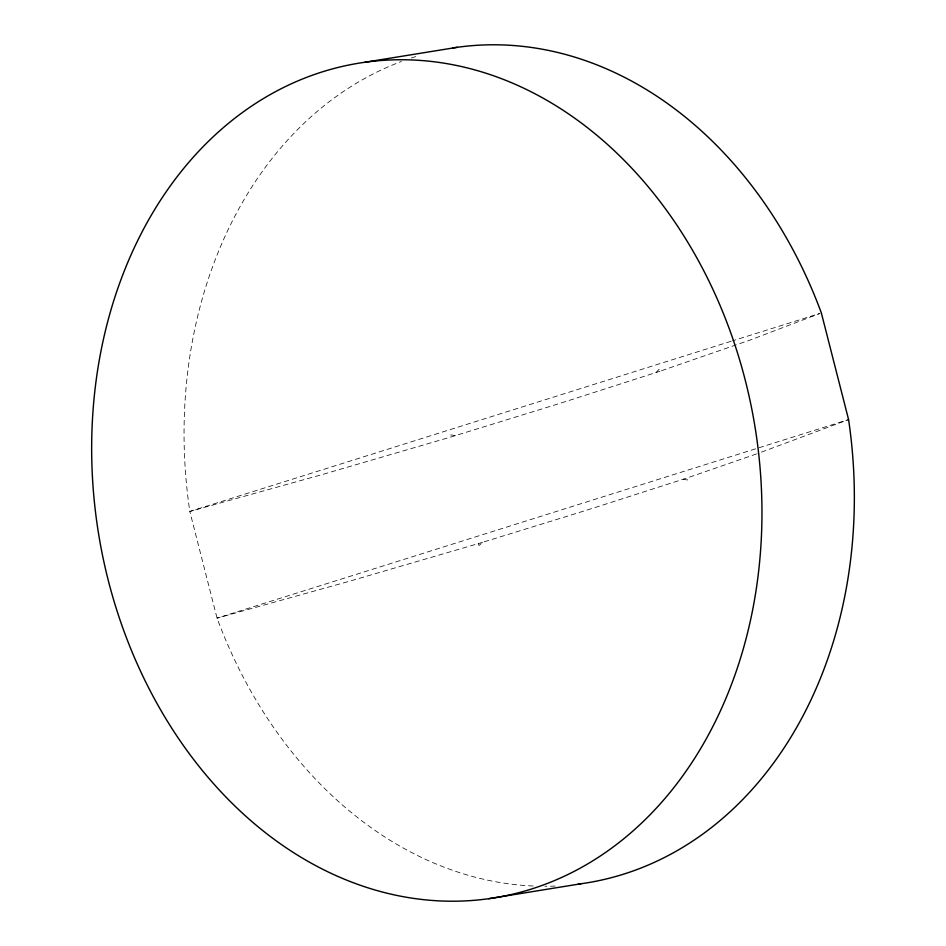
<?xml version="1.0" encoding="UTF-8"?>
<svg xmlns="http://www.w3.org/2000/svg" width="946" height="946" viewBox="0 0 946 946"><rect width="100%" height="100%" fill="white"/><g stroke="black" fill="none" stroke-linecap="round" stroke-linejoin="round"><path stroke-width="0.71" stroke-dasharray="4.73 3.55" d="M533.166 886.012A422.803 332.543 80.8 0 1 217.06 618.14L189.815 511.455L321.262 474.833L450.899 436.981L542.082 408.897A816.93 57.233 -14.3 0 0 576.528 398.077L656.027 372.523L659.043 369.378L659.965 371.246L751.514 339.555L819.981 313.433L732.535 340.832M756.563 453.914L687.21 477.919L603.761 504.75A816.93 57.221 -14.3 0 1 569.326 515.582L482.543 542.306L479.066 545.523L478.144 543.654L348.506 581.506L217.06 618.14L848.586 419.586L757.947 453.441M656.027 372.523L659.965 371.246M731.128 341.27L189.815 511.455A422.803 332.543 80.8 0 1 401.447 61.478M478.144 543.654L482.543 542.306M455.298 435.633L450.804 434.853L450.899 436.981M683.272 479.196L687.304 480.048L687.21 477.919M555.136 886.059A422.803 332.543 80.8 0 1 544.908 886.26M411.297 58.013A422.803 332.543 80.8 0 1 418.404 55.779"/><path stroke-width="1.42" d="M364.908 62.259L457.308 47.3M488.692 898.7A422.803 332.543 80.8 0 0 681.108 231.581A422.803 332.543 80.8 0 0 110.599 311.151A422.803 332.543 80.8 0 0 488.692 898.7L581.092 883.741M578.243 884.12A422.803 332.543 80.8 0 0 848.586 419.586L821.341 312.901A422.803 332.543 80.8 0 0 452.968 47.939"/></g></svg>
